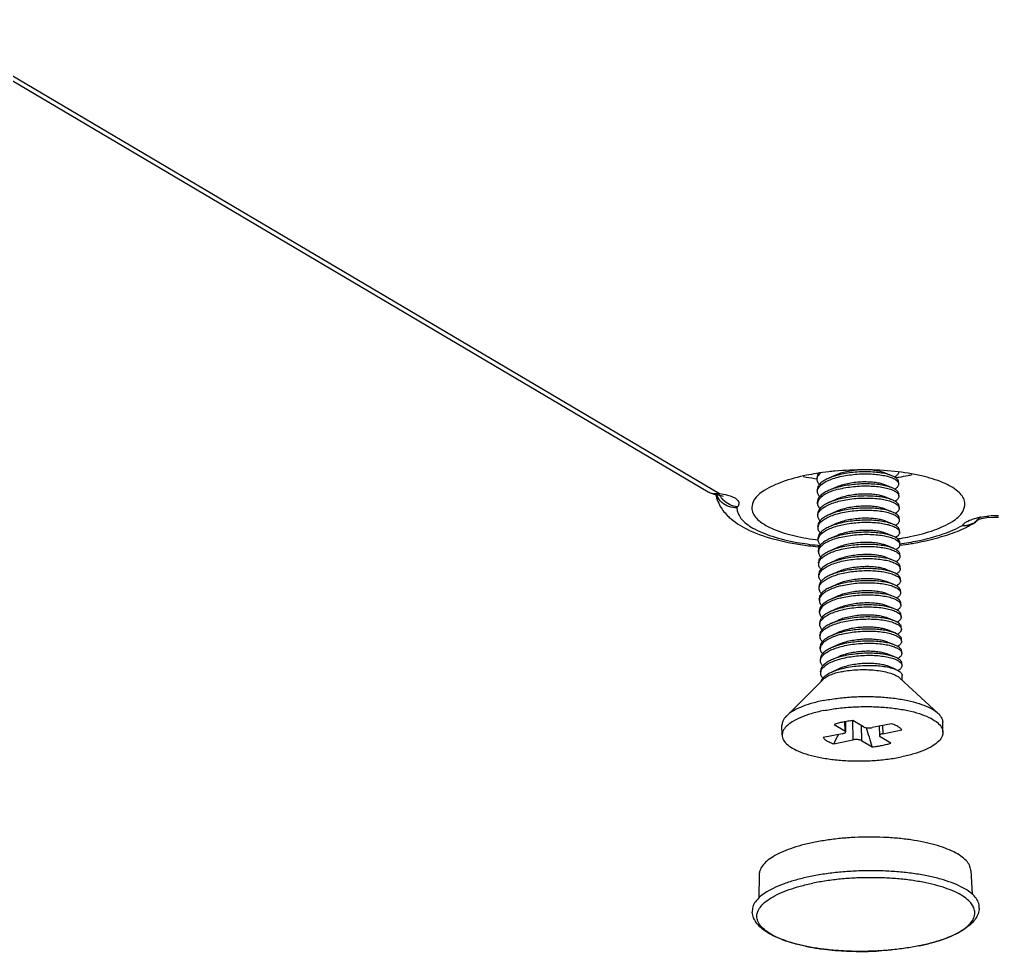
# Model space of a CAD drawing. Header units: millimetres. Extents: x -603 to 1798, y -1840 to -1013.
# Drawn here: x -211.92 to -166.26, y -1734.83 to -1691.34 of the extents above; entities that cross this region are included whole.
import ezdxf

# ---------------------------------------------------------------- set-up
doc = ezdxf.new("R2010")
doc.units = ezdxf.units.MM
doc.header["$MEASUREMENT"] = 0
doc.layers.get('0').update_dxf_attribs({"linetype": 'CONTINUOUS'})

# ---------------------------------------------------------------- blocks, each defined once
blk = doc.blocks.new('*U25')
at = {"color": 7}
for p, q in [((5.157, 107.734), (5.171, 107.737)), ((5.171, 107.735), (5.157, 107.733)), ((12.617, 104.398), (12.638, 105.509)), ((2.745, 104.218), (2.684, 105.328)), ((6.478, 98.27), (6.974, 97.977)), ((7.847, 98.155), (7.351, 98.448)), ((9.145, 98.305), (8.255, 98.123)), ((4.05, 97.768), (4.059, 97.297)), ((6.858, 97.837), (5.968, 97.655)), ((6.865, 97.451), (6.858, 97.837)), ((7.02, 97.483), (7.012, 97.929)), ((7.86, 97.453), (7.847, 98.155)), ((8.272, 97.224), (8.255, 98.123)), ((8.596, 97.273), (8.588, 97.744)), ((8.742, 97.835), (9.632, 98.017)), ((11.549, 97.905), (11.558, 97.434)), ((6.454, 97.367), (7.344, 97.549)), ((7.752, 97.517), (8.248, 97.224)), ((8.633, 97.279), (8.626, 97.696)), ((9.122, 97.403), (8.626, 97.696)), ((4.28, 96.88), (6.055, 95.238)), ((11.353, 97.009), (9.638, 95.303)), ((5.945, 95.339), (5.949, 95.121)), ((9.752, 95.003), (9.754, 94.909)), ((5.958, 94.651), (5.959, 94.557)), ((6.267, 94.827), (6.61, 94.687)), ((8.9, 94.804), (9.236, 94.956)), ((5.968, 94.086), (5.97, 93.992)), ((6.277, 94.262), (6.62, 94.123)), ((8.91, 94.24), (9.246, 94.391)), ((9.762, 94.438), (9.764, 94.344)), ((6.287, 93.698), (6.63, 93.558)), ((8.92, 93.675), (9.257, 93.827)), ((9.773, 93.874), (9.774, 93.779)), ((5.978, 93.522), (5.98, 93.428)), ((6.219, 93.168), (6.298, 93.133)), ((8.931, 93.11), (9.267, 93.262)), ((9.783, 93.309), (9.785, 93.215)), ((5.989, 92.957), (5.99, 92.863)), ((6.298, 93.133), (6.641, 92.993)), ((9.793, 92.744), (9.795, 92.65)), ((5.999, 92.393), (6.001, 92.299)), ((6.308, 92.568), (6.651, 92.429)), ((8.941, 92.546), (9.277, 92.698)), ((6.009, 91.828), (6.011, 91.734)), ((6.318, 92.004), (6.661, 91.864)), ((8.951, 91.981), (9.288, 92.133)), ((9.804, 92.18), (9.805, 92.086)), ((6.329, 91.439), (6.672, 91.3)), ((8.962, 91.417), (9.298, 91.568)), ((9.814, 91.615), (9.816, 91.521)), ((6.02, 91.263), (6.021, 91.169)), ((8.972, 90.852), (9.308, 91.004)), ((9.824, 91.051), (9.826, 90.957)), ((6.03, 90.699), (6.032, 90.605)), ((6.339, 90.875), (6.682, 90.735)), ((8.982, 90.287), (9.319, 90.439)), ((9.835, 90.486), (9.836, 90.392)), ((6.04, 90.134), (6.042, 90.04)), ((6.349, 90.31), (6.692, 90.17)), ((6.051, 89.57), (6.052, 89.476)), ((6.36, 89.745), (6.703, 89.606)), ((8.993, 89.723), (9.329, 89.875)), ((9.845, 89.921), (9.847, 89.827)), ((6.37, 89.181), (6.713, 89.041)), ((9.003, 89.158), (9.339, 89.31)), ((9.855, 89.357), (9.857, 89.263)), ((6.061, 89.005), (6.063, 88.911)), ((6.38, 88.616), (6.723, 88.477)), ((9.013, 88.594), (9.35, 88.745)), ((9.865, 88.792), (9.867, 88.698)), ((6.071, 88.44), (6.073, 88.346)), ((9.024, 88.029), (9.36, 88.181)), ((9.876, 88.228), (9.878, 88.134)), ((1.671, 87.723), (1.458, 87.722)), ((1.993, 87.749), (1.671, 87.723)), ((2.247, 87.794), (1.993, 87.749)), ((2.407, 87.842), (2.247, 87.794)), ((2.46, 87.865), (2.407, 87.842)), ((2.455, 87.862), (2.46, 87.865)), ((2.653, 88.035), (2.653, 88.034)), ((6.082, 87.876), (6.083, 87.782)), ((6.391, 88.052), (6.734, 87.912)), ((6.092, 87.311), (6.094, 87.217)), ((6.401, 87.487), (6.744, 87.347)), ((9.034, 87.465), (9.37, 87.616)), ((9.886, 87.663), (9.888, 87.569)), ((6.411, 86.922), (6.754, 86.783)), ((9.044, 86.9), (9.381, 87.052)), ((9.896, 87.098), (9.898, 87.004)), ((6.102, 86.747), (6.104, 86.653)), ((6.422, 86.358), (6.765, 86.218)), ((9.055, 86.335), (9.391, 86.487)), ((9.907, 86.534), (9.909, 86.44)), ((14.353, 86.726), (14.295, 86.746)), ((14.469, 86.62), (14.626, 86.669)), ((51.91, 64.503), (14.469, 86.62)), ((14.626, 86.669), (14.627, 86.669)), ((51.756, 64.824), (14.995, 86.54)), ((6.113, 86.182), (6.114, 86.088)), ((9.065, 85.771), (9.401, 85.922)), ((9.917, 85.969), (9.919, 85.875)), ((6.432, 85.793), (6.775, 85.654))]:
    blk.add_line(p, q, dxfattribs=at)
blk.add_lwpolyline([(14.627, 86.669), (14.546, 86.681), (14.353, 86.726)], dxfattribs=at)
for centre, radius, start, end in [((7.882, 93.119), 14.876, 92.8219, 93.2326), ((7.888, 93.006), 14.989, 90.8611, 92.8211), ((7.889, 92.937), 15.057, 90.15, 90.8619), ((7.89, 93.151), 14.843, 88.2634, 90.1545), ((7.899, 93.476), 14.519, 87.4559, 88.2604), ((7.926, 94.031), 13.963, 85.4473, 87.4669), ((7.976, 94.688), 13.304, 84.6463, 85.439), ((8.063, 95.563), 12.424, 82.3093, 84.6683), ((8.177, 96.437), 11.543, 81.6164, 82.2898), ((8.352, 97.57), 10.397, 78.6561, 81.6604), ((8.534, 98.512), 9.437, 78.2377, 78.6127), ((11.965, 106.413), 0.775, 333.4387, 334.8959), ((3.33, 106.257), 0.782, 207.2439, 209.3527), ((29.051, 104.465), 22.518, 195.4967, 197.8649), ((-3.096, 104.237), 13.603, 332.1063, 334.1461), ((-0.374, 102.707), 10.48, 328.7524, 328.8676), ((9.46, 94.997), 0.292, 343.9104, 348.6329), ((9.47, 94.432), 0.292, 343.9104, 348.6329), ((9.48, 93.867), 0.292, 343.9104, 348.6329), ((9.489, 93.303), 0.294, 344.0591, 347.3045), ((9.501, 92.738), 0.292, 343.9104, 348.6329), ((9.511, 92.174), 0.292, 343.9104, 348.6329), ((9.522, 91.609), 0.292, 343.9104, 348.6329), ((9.542, 90.48), 0.292, 343.9104, 348.6329), ((9.553, 89.915), 0.292, 343.9104, 348.6329), ((8.4, 74.682), 14.434, 84.3175, 84.5541), ((8.396, 73.552), 15.624, 84.6741, 84.829), ((9.563, 89.351), 0.292, 343.9104, 348.6329), ((8.402, 73.621), 15.554, 84.5182, 84.6741), ((7.913, 74.745), 14.413, 99.5045, 100.0324), ((8.006, 74.177), 14.988, 97.4708, 99.4945), ((7.816, 77.651), 11.208, 99.1651, 101.5417), ((7.915, 77.06), 11.808, 98.8946, 99.1827), ((7.945, 76.868), 12.002, 98.412, 98.8941), ((8.418, 74.864), 14.251, 84.0452, 84.3176), ((9.572, 88.786), 0.293, 344.0593, 347.3593), ((9.584, 88.221), 0.292, 343.9104, 348.6329), ((3.032, 87.243), 0.857, 133.029, 148.253), ((3.153, 87.17), 0.999, 125.3067, 136.8793), ((3.155, 87.167), 1.002, 120.0526, 125.2968), ((12.189, 85.753), 2.696, 45.0344, 49.7204), ((1.528, 92.344), 4.682, 269.1649, 274.6565), ((9.594, 87.657), 0.292, 343.9104, 348.6329), ((12.316, 85.883), 2.514, 44.4158, 44.9853), ((9.604, 87.092), 0.292, 343.9104, 348.6329), ((13.517, 86.152), 1.102, 30.4719, 43.8558), ((12.939, 86.332), 1.74, 11.2156, 16.6891), ((13.553, 86.174), 1.059, 23.4965, 30.4403), ((13.775, 86.354), 0.901, 20.3952, 25.9871), ((14.487, 85.68), 0.998, 59.3243, 81.9489), ((14.641, 85.938), 0.698, 59.5251, 76.7191), ((7.864, 75.068), 10.933, 99.3498, 101.5445), ((7.955, 74.535), 11.474, 99.0682, 99.3646), ((7.993, 74.294), 11.717, 98.3688, 99.0668), ((9.625, 85.963), 0.292, 343.9104, 348.6329), ((8.632, 75.464), 10.545, 80.1913, 83.0375), ((8.817, 76.572), 9.421, 79.3022, 80.1496), ((7.768, 75.541), 10.45, 101.5481, 102.6201), ((7.972, 98.016), 12.486, 276.4523, 279.1004), ((8.17, 96.767), 11.22, 279.1087, 281.5408)]:
    blk.add_arc(centre, radius, start, end, dxfattribs=at)
for points, start_tangent, end_tangent in [([(5.171, 107.737), (5.803, 107.847), (6.481, 107.929), (7.178, 107.978), (7.883, 107.995), (8.585, 107.979), (9.27, 107.93), (9.928, 107.848), (10.547, 107.735), (11.117, 107.591), (11.63, 107.415), (12.076, 107.208), (12.445, 106.969), (12.716, 106.704), (12.879, 106.434), (12.947, 106.165)], (0.979972, 0.199135), (0.093006, -0.995666)), ([(5.171, 107.735), (5.799, 107.846), (6.461, 107.926), (7.044, 107.971)], (0.979717, 0.200388), (0.998409, 0.056394)), ([(2.352, 105.971), (2.406, 106.233), (2.551, 106.502), (2.798, 106.77), (3.139, 107.019), (3.555, 107.239), (4.036, 107.431), (4.572, 107.596), (5.157, 107.734)], (0.056533, 0.998401), (0.979717, 0.200388)), ([(5.157, 107.733), (4.589, 107.598), (4.064, 107.436), (3.606, 107.252), (3.223, 107.051), (2.923, 106.834), (2.71, 106.607), (2.589, 106.374), (2.563, 106.139), (2.631, 105.907), (2.635, 105.899)], (-0.979458, -0.201651), (0.45766, -0.889127)), ([(10.458, 107.751), (11.002, 107.619), (11.491, 107.461), (11.908, 107.28), (12.246, 107.08), (12.498, 106.866), (12.66, 106.64), (12.728, 106.408), (12.701, 106.173), (12.667, 106.084)], (0.979001, -0.203854), (-0.424194, -0.905571)), ([(2.352, 105.971), (2.353, 105.883), (2.424, 105.641), (2.593, 105.405), (2.856, 105.182), (3.208, 104.974), (3.643, 104.785), (4.152, 104.62), (4.726, 104.481), (5.353, 104.371), (6.024, 104.291), (6.725, 104.244), (7.444, 104.229), (8.166, 104.248), (8.88, 104.3), (9.573, 104.384), (10.229, 104.499)], (-0.058698, -0.998276), (0.979717, 0.200388)), ([(12.658, 106.067), (12.581, 105.94), (12.368, 105.713), (12.068, 105.497), (11.685, 105.295), (11.227, 105.111), (10.702, 104.949), (10.12, 104.812)], (-0.447085, -0.894492), (-0.979717, -0.200388)), ([(10.229, 104.499), (10.835, 104.643), (11.383, 104.812), (11.86, 105.003), (12.258, 105.213), (12.572, 105.438), (12.793, 105.675), (12.919, 105.918), (12.947, 106.162), (12.947, 106.165)], (0.979717, 0.200388), (-0.092324, 0.995729)), ([(2.649, 105.873), (2.793, 105.682), (3.045, 105.467), (3.383, 105.267), (3.8, 105.087), (4.289, 104.928), (4.84, 104.795), (5.443, 104.688), (6.088, 104.612), (6.762, 104.566), (7.452, 104.553), (8.145, 104.571), (8.83, 104.621), (9.492, 104.702), (10.12, 104.812)], (0.490066, -0.871685), (0.979717, 0.200388)), ([(2.745, 104.218), (2.747, 104.199), (2.813, 103.974), (2.97, 103.754), (3.215, 103.546), (3.543, 103.352), (3.948, 103.176), (4.423, 103.022), (4.957, 102.893), (5.541, 102.79), (6.166, 102.716), (6.819, 102.672), (7.488, 102.658), (8.161, 102.676), (8.827, 102.724), (9.472, 102.803), (10.083, 102.91)], (0.053131, -0.998588), (0.979717, 0.200388)), ([(10.083, 102.91), (10.648, 103.043), (11.158, 103.201), (11.603, 103.379), (11.974, 103.575), (12.266, 103.785), (12.472, 104.005), (12.589, 104.231), (12.617, 104.398)], (0.979717, 0.200388), (0.021561, 0.999768)), ([(11.549, 97.905), (11.545, 97.955), (11.45, 98.186), (11.23, 98.404), (10.893, 98.603), (10.451, 98.775), (9.919, 98.916), (9.314, 99.02), (8.658, 99.084), (7.973, 99.105), (7.282, 99.083), (6.608, 99.019), (5.975, 98.914)], (-0.009378, 0.999956), (-0.979717, -0.200388)), ([(4.051, 97.767), (4.086, 97.951), (4.245, 98.181), (4.524, 98.4), (4.915, 98.599), (5.404, 98.773), (5.975, 98.914)], (-0.009378, 0.999956), (0.979717, 0.200388)), ([(6.882, 98.378), (6.669, 98.328), (6.478, 98.27)], (-0.979717, -0.200388), (-0.944347, -0.328952)), ([(7.351, 98.448), (7.111, 98.419), (6.882, 98.378)], (-0.995142, -0.098448), (-0.979717, -0.200388)), ([(9.632, 98.017), (9.523, 98.123), (9.359, 98.22), (9.145, 98.305)], (-0.590843, 0.806786), (-0.950208, 0.311617)), ([(9.624, 96.758), (8.991, 96.654), (8.318, 96.589), (7.627, 96.567), (6.941, 96.588), (6.285, 96.652), (5.681, 96.756), (5.149, 96.897), (4.707, 97.07), (4.37, 97.268), (4.15, 97.487), (4.054, 97.717), (4.051, 97.767)], (-0.979717, -0.200388), (-0.009378, 0.999956)), ([(6.858, 97.837), (6.932, 97.858), (6.984, 97.885), (7.01, 97.916), (7.011, 97.929)], (0.979717, 0.200388), (-0.041234, 0.99915)), ([(7.011, 97.929), (7.006, 97.947), (6.974, 97.977)], (-0.041234, 0.99915), (-0.861, 0.508605)), ([(7.847, 98.155), (7.905, 98.131), (7.983, 98.115), (8.073, 98.108), (8.167, 98.11), (8.255, 98.123)], (0.861, -0.508605), (0.979717, 0.200388)), ([(8.742, 97.835), (8.668, 97.815), (8.616, 97.787), (8.59, 97.756), (8.589, 97.744)], (-0.979717, -0.200388), (0.041234, -0.99915)), ([(8.589, 97.744), (8.593, 97.725), (8.626, 97.696)], (0.041234, -0.99915), (0.861, -0.508605)), ([(9.624, 96.758), (10.195, 96.9), (10.684, 97.073), (11.075, 97.272), (11.355, 97.491), (11.513, 97.721), (11.549, 97.905)], (0.979717, 0.200388), (-0.009378, 0.999956)), ([(4.279, 96.88), (4.159, 97.016), (4.063, 97.246), (4.059, 97.297)], (-0.735486, 0.67754), (-0.009083, 0.999959)), ([(5.968, 97.655), (6.077, 97.549), (6.241, 97.452), (6.454, 97.367)], (0.590843, -0.806786), (0.950208, -0.311617)), ([(7.752, 97.517), (7.694, 97.541), (7.616, 97.557), (7.526, 97.565), (7.432, 97.562), (7.344, 97.549)], (-0.861, 0.508605), (-0.979717, -0.200388)), ([(8.248, 97.224), (8.488, 97.254), (8.718, 97.294)], (0.995142, 0.098448), (0.979717, 0.200388)), ([(8.718, 97.294), (8.931, 97.344), (9.122, 97.403)], (0.979717, 0.200388), (0.944347, 0.328952)), ([(11.353, 97.009), (11.363, 97.02), (11.522, 97.251), (11.557, 97.434)], (0.709165, 0.705043), (-0.009083, 0.999959)), ([(9.633, 96.288), (9, 96.183), (8.327, 96.119), (7.635, 96.097), (6.95, 96.118), (6.294, 96.181), (5.69, 96.285), (5.157, 96.426), (4.715, 96.599), (4.378, 96.798), (4.279, 96.88)], (-0.979717, -0.200388), (-0.735486, 0.67754)), ([(9.633, 96.288), (10.204, 96.429), (10.693, 96.603), (11.084, 96.802), (11.353, 97.009)], (0.979717, 0.200388), (0.709165, 0.705043)), ([(6.267, 94.827), (6.255, 94.832), (6.078, 94.927), (5.975, 95.034), (5.95, 95.122)], (-0.925986, 0.377559), (-0.040036, 0.999198)), ([(8.767, 94.938), (8.402, 94.879), (8.012, 94.847), (7.615, 94.842), (7.228, 94.866), (6.868, 94.917), (6.55, 94.992), (6.289, 95.089), (6.096, 95.203), (6.055, 95.237)], (-0.979717, -0.200388), (-0.738451, 0.674307)), ([(8.767, 94.938), (9.073, 95.014), (9.332, 95.109), (9.533, 95.218), (9.639, 95.303)], (0.979717, 0.200388), (0.706803, 0.707411)), ([(9.653, 95.243), (9.497, 95.101), (9.272, 94.972), (9.236, 94.956)], (-0.632079, -0.774904), (-0.911827, -0.410574)), ([(9.646, 95.237), (9.66, 95.222), (9.739, 95.082), (9.751, 95.003)], (0.671506, -0.741), (0.020538, -0.999789)), ([(9.68, 95.28), (9.653, 95.243)], (-0.56182, -0.82726), (-0.632079, -0.774904)), ([(9.734, 95.398), (9.733, 95.391), (9.68, 95.28)], (-0.232316, -0.97264), (-0.56182, -0.82726)), ([(9.751, 95.003), (9.746, 94.939)], (0.020538, -0.999789), (-0.196587, -0.980486)), ([(5.959, 94.651), (5.964, 94.699), (6.031, 94.806), (6.144, 94.894)], (-0.024354, 0.999703), (0.854007, 0.520261)), ([(5.978, 94.572), (5.97, 94.591), (5.959, 94.651)], (-0.450412, 0.892821), (-0.024354, 0.999703)), ([(5.96, 94.557), (5.972, 94.497), (6.051, 94.393), (6.199, 94.297), (6.277, 94.262)], (0.024354, -0.999703), (0.926122, -0.377225)), ([(8.778, 94.326), (8.437, 94.253), (8.074, 94.202), (7.702, 94.176), (7.335, 94.175), (6.989, 94.198), (6.676, 94.244), (6.409, 94.309), (6.197, 94.391), (6.049, 94.487), (5.978, 94.572)], (-0.968072, -0.250671), (-0.450412, 0.892821)), ([(9.236, 94.956), (8.987, 94.86), (8.655, 94.768), (8.288, 94.701), (7.903, 94.658), (7.516, 94.643), (7.143, 94.655), (6.799, 94.692), (6.499, 94.752), (6.267, 94.827)], (-0.911827, -0.410574), (-0.925986, 0.377559)), ([(6.61, 94.687), (6.804, 94.626), (7.052, 94.581), (7.339, 94.557), (7.651, 94.555), (7.972, 94.577), (8.287, 94.622), (8.581, 94.691), (8.84, 94.779), (8.9, 94.804)], (0.926035, -0.377438), (0.911568, 0.41115)), ([(9.74, 94.916), (9.68, 94.796), (9.544, 94.659), (9.343, 94.533), (9.084, 94.42), (8.778, 94.326)], (-0.27663, -0.960977), (-0.968072, -0.250671)), ([(9.247, 94.391), (9.344, 94.439), (9.545, 94.565), (9.682, 94.702), (9.748, 94.845), (9.753, 94.909)], (0.911841, 0.410544), (-0.020538, 0.999789)), ([(9.655, 94.675), (9.67, 94.657), (9.749, 94.518), (9.762, 94.438)], (0.675647, -0.737225), (0.020538, -0.999789)), ([(5.969, 94.086), (5.974, 94.134), (6.041, 94.242), (6.153, 94.329)], (-0.024354, 0.999703), (0.853006, 0.521901)), ([(5.989, 94.008), (5.98, 94.026), (5.969, 94.086)], (-0.450412, 0.892821), (-0.024354, 0.999703)), ([(6.277, 94.262), (6.411, 94.215), (6.678, 94.149), (6.991, 94.104), (7.337, 94.081), (7.703, 94.082), (8.075, 94.108), (8.439, 94.158), (8.78, 94.232)], (0.926122, -0.377225), (0.968072, 0.250671)), ([(6.62, 94.123), (6.727, 94.085), (6.957, 94.032), (7.23, 93.999), (7.533, 93.988), (7.852, 94), (8.172, 94.037), (8.476, 94.096), (8.751, 94.176), (8.91, 94.24)], (0.925357, -0.379097), (0.911151, 0.412073)), ([(8.78, 94.232), (9.086, 94.326), (9.247, 94.391)], (0.968072, 0.250671), (0.911841, 0.410544)), ([(9.75, 94.351), (9.69, 94.232), (9.554, 94.095), (9.353, 93.968), (9.094, 93.856), (8.789, 93.761)], (-0.27663, -0.960977), (-0.968072, -0.250671)), ([(9.257, 93.827), (9.355, 93.874), (9.556, 94.001), (9.692, 94.138), (9.758, 94.28), (9.764, 94.344)], (0.911841, 0.410544), (-0.020538, 0.999789)), ([(9.772, 93.874), (9.76, 93.953), (9.68, 94.093), (9.665, 94.11)], (-0.020538, 0.999789), (-0.675647, 0.737225)), ([(9.762, 94.438), (9.756, 94.374)], (0.020538, -0.999789), (-0.196587, -0.980486)), ([(5.971, 93.992), (5.982, 93.932), (6.061, 93.828), (6.209, 93.733), (6.287, 93.698)], (0.024354, -0.999703), (0.926122, -0.377225)), ([(5.979, 93.522), (5.985, 93.57), (6.051, 93.677), (6.163, 93.764)], (-0.024354, 0.999703), (0.853006, 0.521901)), ([(8.789, 93.761), (8.448, 93.688), (8.084, 93.638), (7.712, 93.612), (7.346, 93.611), (7, 93.634), (6.687, 93.679), (6.419, 93.744), (6.207, 93.827), (6.059, 93.922), (5.989, 94.008)], (-0.968072, -0.250671), (-0.450412, 0.892821)), ([(6.287, 93.698), (6.421, 93.65), (6.688, 93.585), (7.001, 93.539), (7.348, 93.517), (7.714, 93.518), (8.086, 93.544), (8.449, 93.594), (8.791, 93.667)], (0.926122, -0.377225), (0.968072, 0.250671)), ([(6.63, 93.558), (6.66, 93.546), (6.868, 93.487), (7.125, 93.445), (7.418, 93.425), (7.732, 93.428), (8.054, 93.455), (8.366, 93.505), (8.655, 93.577), (8.906, 93.669), (8.92, 93.675)], (0.925335, -0.379152), (0.911519, 0.411259)), ([(8.791, 93.667), (9.096, 93.762), (9.257, 93.827)], (0.968072, 0.250671), (0.911841, 0.410544)), ([(8.799, 93.197), (9.105, 93.291), (9.363, 93.403), (9.564, 93.53), (9.701, 93.667), (9.761, 93.786)], (0.968072, 0.250671), (0.27663, 0.960977)), ([(9.267, 93.262), (9.365, 93.309), (9.566, 93.436), (9.702, 93.573), (9.768, 93.716), (9.774, 93.779)], (0.911841, 0.410544), (-0.020538, 0.999789)), ([(9.767, 93.81), (9.772, 93.874)], (0.196587, 0.980486), (-0.020538, 0.999789)), ([(5.999, 93.443), (5.991, 93.462), (5.979, 93.522)], (-0.450412, 0.892821), (-0.024354, 0.999703)), ([(5.98, 93.428), (6.004, 93.344), (6.084, 93.252), (6.219, 93.168)], (0.028383, -0.999597), (0.896427, -0.44319)), ([(5.989, 92.957), (5.989, 92.969), (6.023, 93.065), (6.114, 93.159), (6.173, 93.199)], (-0.028383, 0.999597), (0.85069, 0.525668)), ([(8.799, 93.197), (8.458, 93.123), (8.094, 93.073), (7.722, 93.047), (7.356, 93.046), (7.01, 93.069), (6.697, 93.114), (6.43, 93.18), (6.218, 93.262), (6.069, 93.358), (5.999, 93.443)], (-0.968072, -0.250671), (-0.450412, 0.892821)), ([(8.801, 93.103), (9.107, 93.197), (9.267, 93.262)], (0.968072, 0.250671), (0.911841, 0.410544)), ([(9.771, 93.222), (9.706, 93.097), (9.569, 92.961), (9.369, 92.836), (9.112, 92.725), (8.809, 92.632)], (-0.274411, -0.961613), (-0.968072, -0.250671)), ([(9.277, 92.697), (9.375, 92.745), (9.576, 92.872), (9.713, 93.009), (9.779, 93.151), (9.784, 93.215)], (0.911841, 0.410544), (-0.020538, 0.999789)), ([(9.675, 93.546), (9.697, 93.521), (9.772, 93.382), (9.782, 93.309)], (0.675466, -0.737391), (0.018645, -0.999826)), ([(9.782, 93.309), (9.775, 93.238)], (0.018645, -0.999826), (-0.219537, -0.975604)), ([(6.012, 92.874), (5.989, 92.957)], (-0.474228, 0.880402), (-0.028383, 0.999597)), ([(5.991, 92.863), (6.003, 92.803), (6.082, 92.699), (6.183, 92.628)], (0.024354, -0.999703), (0.870378, -0.492384)), ([(6.228, 92.698), (6.093, 92.782), (6.012, 92.874)], (-0.896427, 0.44319), (-0.474228, 0.880402)), ([(6.298, 93.133), (6.405, 93.094), (6.635, 93.033), (6.903, 92.988), (7.201, 92.959), (7.519, 92.949), (7.848, 92.959), (8.178, 92.988), (8.499, 93.036), (8.801, 93.103)], (0.926249, -0.376913), (0.968072, 0.250671)), ([(6.641, 92.993), (6.788, 92.944), (7.027, 92.895), (7.306, 92.866), (7.614, 92.859), (7.934, 92.876), (8.252, 92.917), (8.552, 92.981), (8.82, 93.065), (8.931, 93.11)], (0.92521, -0.379456), (0.911346, 0.411642)), ([(9.686, 92.981), (9.701, 92.964), (9.78, 92.824), (9.793, 92.744)], (0.675647, -0.737225), (0.020538, -0.999789)), ([(9.793, 92.744), (9.787, 92.681)], (0.020538, -0.999789), (-0.196587, -0.980486)), ([(6, 92.393), (6.005, 92.441), (6.072, 92.548), (6.184, 92.635)], (-0.024354, 0.999703), (0.853006, 0.521901)), ([(6.02, 92.314), (6.011, 92.333), (6, 92.393)], (-0.450412, 0.892821), (-0.024354, 0.999703)), ([(6.002, 92.299), (6.013, 92.238), (6.092, 92.134), (6.24, 92.039), (6.318, 92.004)], (0.024354, -0.999703), (0.926122, -0.377225)), ([(8.82, 92.068), (8.479, 91.994), (8.115, 91.944), (7.743, 91.918), (7.377, 91.917), (7.031, 91.94), (6.718, 91.985), (6.45, 92.051), (6.238, 92.133), (6.09, 92.228), (6.02, 92.314)], (-0.968072, -0.250671), (-0.450412, 0.892821)), ([(6.183, 92.628), (6.23, 92.604), (6.308, 92.568)], (0.870378, -0.492384), (0.926122, -0.377225)), ([(8.809, 92.632), (8.47, 92.559), (8.105, 92.509), (7.735, 92.483), (7.376, 92.481), (7.03, 92.503), (6.711, 92.549), (6.439, 92.616), (6.228, 92.698)], (-0.968072, -0.250671), (-0.896427, 0.44319)), ([(6.308, 92.568), (6.442, 92.521), (6.709, 92.456), (7.022, 92.41), (7.368, 92.387), (7.734, 92.389), (8.106, 92.414), (8.47, 92.465), (8.811, 92.538)], (0.926122, -0.377225), (0.968072, 0.250671)), ([(6.651, 92.429), (6.716, 92.405), (6.935, 92.348), (7.199, 92.311), (7.498, 92.295), (7.815, 92.302), (8.135, 92.333), (8.444, 92.388), (8.727, 92.464), (8.941, 92.546)], (0.924834, -0.380371), (0.911187, 0.411993)), ([(8.811, 92.538), (9.117, 92.632), (9.277, 92.697)], (0.968072, 0.250671), (0.911841, 0.410544)), ([(9.781, 92.657), (9.721, 92.538), (9.585, 92.401), (9.384, 92.274), (9.125, 92.162), (8.82, 92.068)], (-0.27663, -0.960977), (-0.968072, -0.250671)), ([(9.288, 92.133), (9.386, 92.18), (9.587, 92.307), (9.723, 92.444), (9.789, 92.587), (9.794, 92.65)], (0.911841, 0.410544), (-0.020538, 0.999789)), ([(9.803, 92.18), (9.791, 92.26), (9.711, 92.399), (9.696, 92.417)], (-0.020538, 0.999789), (-0.675647, 0.737225)), ([(6.01, 91.828), (6.016, 91.876), (6.082, 91.983), (6.194, 92.07)], (-0.024354, 0.999703), (0.853006, 0.521901)), ([(6.03, 91.749), (6.022, 91.768), (6.01, 91.828)], (-0.450412, 0.892821), (-0.024354, 0.999703)), ([(6.318, 92.004), (6.452, 91.957), (6.719, 91.891), (7.032, 91.846), (7.378, 91.823), (7.745, 91.824), (8.117, 91.85), (8.48, 91.9), (8.821, 91.973)], (0.926122, -0.377225), (0.968072, 0.250671)), ([(6.661, 91.864), (6.85, 91.804), (7.098, 91.759), (7.384, 91.734), (7.695, 91.732), (8.017, 91.753), (8.332, 91.798), (8.627, 91.866), (8.887, 91.954), (8.951, 91.981)], (0.926047, -0.377408), (0.911554, 0.411181)), ([(8.821, 91.973), (9.127, 92.068), (9.288, 92.133)], (0.968072, 0.250671), (0.911841, 0.410544)), ([(8.83, 91.503), (9.136, 91.597), (9.394, 91.71), (9.595, 91.836), (9.732, 91.973), (9.792, 92.093)], (0.968072, 0.250671), (0.27663, 0.960977)), ([(9.298, 91.568), (9.396, 91.616), (9.597, 91.742), (9.733, 91.879), (9.799, 92.022), (9.805, 92.086)], (0.911841, 0.410544), (-0.020538, 0.999789)), ([(9.813, 91.615), (9.801, 91.695), (9.722, 91.834), (9.706, 91.852)], (-0.020538, 0.999789), (-0.675647, 0.737225)), ([(9.798, 92.116), (9.803, 92.18)], (0.196587, 0.980486), (-0.020538, 0.999789)), ([(6.012, 91.734), (6.023, 91.674), (6.102, 91.57), (6.25, 91.474), (6.329, 91.439)], (0.024354, -0.999703), (0.926122, -0.377225)), ([(6.021, 91.263), (6.026, 91.312), (6.093, 91.419), (6.204, 91.506)], (-0.024354, 0.999703), (0.853006, 0.521901)), ([(8.83, 91.503), (8.489, 91.43), (8.125, 91.379), (7.753, 91.353), (7.387, 91.352), (7.041, 91.375), (6.728, 91.421), (6.461, 91.486), (6.249, 91.568), (6.1, 91.664), (6.03, 91.749)], (-0.968072, -0.250671), (-0.450412, 0.892821)), ([(6.329, 91.439), (6.462, 91.392), (6.73, 91.326), (7.043, 91.281), (7.389, 91.258), (7.755, 91.259), (8.127, 91.285), (8.491, 91.335), (8.832, 91.409)], (0.926122, -0.377225), (0.968072, 0.250671)), ([(6.672, 91.3), (6.775, 91.263), (7.003, 91.21), (7.275, 91.177), (7.578, 91.165), (7.897, 91.177), (8.217, 91.213), (8.522, 91.271), (8.797, 91.351), (8.962, 91.417)], (0.92528, -0.379286), (0.911139, 0.412098)), ([(8.832, 91.409), (9.137, 91.503), (9.298, 91.568)], (0.968072, 0.250671), (0.911841, 0.410544)), ([(8.84, 90.938), (9.146, 91.033), (9.405, 91.145), (9.606, 91.272), (9.742, 91.409), (9.802, 91.528)], (0.968072, 0.250671), (0.27663, 0.960977)), ([(9.308, 91.004), (9.406, 91.051), (9.607, 91.178), (9.744, 91.315), (9.81, 91.457), (9.815, 91.521)], (0.911841, 0.410544), (-0.020538, 0.999789)), ([(9.808, 91.551), (9.813, 91.615)], (0.196587, 0.980486), (-0.020538, 0.999789)), ([(6.04, 91.185), (6.032, 91.203), (6.021, 91.263)], (-0.450412, 0.892821), (-0.024354, 0.999703)), ([(6.022, 91.169), (6.027, 91.129), (6.09, 91.027), (6.219, 90.932), (6.339, 90.875)], (0.007928, -0.999969), (0.926346, -0.376673)), ([(6.031, 90.699), (6.042, 90.763), (6.116, 90.867), (6.211, 90.939)], (-0.007928, 0.999969), (0.849481, 0.527619)), ([(8.84, 90.938), (8.499, 90.865), (8.136, 90.815), (7.764, 90.789), (7.397, 90.788), (7.051, 90.811), (6.738, 90.856), (6.471, 90.921), (6.259, 91.004), (6.111, 91.099), (6.04, 91.185)], (-0.968072, -0.250671), (-0.450412, 0.892821)), ([(8.842, 90.844), (9.148, 90.939), (9.308, 91.004)], (0.968072, 0.250671), (0.911841, 0.410544)), ([(9.812, 90.963), (9.757, 90.851), (9.624, 90.714), (9.421, 90.584), (9.158, 90.469), (8.851, 90.374)], (-0.278542, -0.960424), (-0.968072, -0.250671)), ([(9.319, 90.439), (9.417, 90.486), (9.618, 90.613), (9.754, 90.75), (9.82, 90.893), (9.825, 90.957)], (0.911841, 0.410544), (-0.020538, 0.999789)), ([(9.716, 91.287), (9.726, 91.277), (9.809, 91.137), (9.824, 91.05)], (0.676167, -0.736748), (0.021333, -0.999772)), ([(9.824, 91.05), (9.819, 90.992), (9.812, 90.963)], (0.021333, -0.999772), (-0.278542, -0.960424)), ([(6.052, 90.618), (6.036, 90.658), (6.031, 90.699)], (-0.475033, 0.879968), (-0.007928, 0.999969)), ([(6.033, 90.605), (6.044, 90.545), (6.123, 90.441), (6.271, 90.345), (6.349, 90.31)], (0.024354, -0.999703), (0.926122, -0.377225)), ([(6.953, 90.259), (6.662, 90.309), (6.417, 90.378), (6.227, 90.461), (6.098, 90.556), (6.052, 90.618)], (-0.991529, 0.129887), (-0.475033, 0.879968)), ([(6.339, 90.875), (6.409, 90.848), (6.654, 90.78), (6.944, 90.729)], (0.926346, -0.376673), (0.991529, -0.129887)), ([(6.682, 90.735), (6.708, 90.725), (6.915, 90.665), (7.171, 90.623)], (0.925442, -0.378889), (0.993481, -0.113998)), ([(6.944, 90.729), (7.242, 90.701), (7.56, 90.691), (7.889, 90.701), (8.219, 90.73), (8.54, 90.778), (8.842, 90.844)], (0.991529, -0.129887), (0.968072, 0.250671)), ([(7.171, 90.623), (7.463, 90.602), (7.777, 90.605), (8.099, 90.631), (8.411, 90.68), (8.701, 90.752), (8.952, 90.843), (8.972, 90.852)], (0.993481, -0.113998), (0.911544, 0.411203)), ([(8.852, 90.28), (9.158, 90.374), (9.319, 90.439)], (0.968072, 0.250671), (0.911841, 0.410544)), ([(9.727, 90.723), (9.742, 90.705), (9.822, 90.566), (9.834, 90.486)], (0.675647, -0.737225), (0.020538, -0.999789)), ([(9.834, 90.486), (9.828, 90.422)], (0.020538, -0.999789), (-0.196587, -0.980486)), ([(6.041, 90.134), (6.047, 90.182), (6.113, 90.29), (6.225, 90.376)], (-0.024354, 0.999703), (0.853006, 0.521901)), ([(6.061, 90.055), (6.053, 90.074), (6.041, 90.134)], (-0.450412, 0.892821), (-0.024354, 0.999703)), ([(6.043, 90.04), (6.054, 89.98), (6.133, 89.876), (6.281, 89.781), (6.36, 89.745)], (0.024354, -0.999703), (0.926122, -0.377225)), ([(8.861, 89.809), (8.52, 89.736), (8.156, 89.686), (7.784, 89.66), (7.418, 89.658), (7.072, 89.681), (6.759, 89.727), (6.491, 89.792), (6.28, 89.875), (6.131, 89.97), (6.061, 90.055)], (-0.968072, -0.250671), (-0.450412, 0.892821)), ([(6.349, 90.31), (6.483, 90.263), (6.75, 90.197), (7.063, 90.152), (7.409, 90.129), (7.776, 90.13), (8.148, 90.156), (8.511, 90.206), (8.852, 90.28)], (0.926122, -0.377225), (0.968072, 0.250671)), ([(6.692, 90.17), (6.835, 90.123), (7.073, 90.073), (7.352, 90.044), (7.659, 90.036), (7.979, 90.053), (8.297, 90.093), (8.598, 90.156), (8.866, 90.24), (8.982, 90.287)], (0.925897, -0.377776), (0.911319, 0.4117)), ([(8.851, 90.374), (8.552, 90.308), (8.228, 90.259), (7.893, 90.23), (7.562, 90.221), (7.248, 90.231), (6.953, 90.259)], (-0.968072, -0.250671), (-0.991529, 0.129887)), ([(9.823, 90.399), (9.763, 90.28), (9.626, 90.143), (9.425, 90.016), (9.167, 89.903), (8.861, 89.809)], (-0.27663, -0.960977), (-0.968072, -0.250671)), ([(9.329, 89.874), (9.427, 89.922), (9.628, 90.049), (9.764, 90.186), (9.83, 90.328), (9.836, 90.392)], (0.911841, 0.410544), (-0.020538, 0.999789)), ([(9.737, 90.158), (9.753, 90.141), (9.832, 90.001), (9.844, 89.921)], (0.675647, -0.737225), (0.020538, -0.999789)), ([(6.052, 89.57), (6.057, 89.618), (6.124, 89.725), (6.235, 89.812)], (-0.024354, 0.999703), (0.853006, 0.521901)), ([(6.071, 89.491), (6.063, 89.51), (6.052, 89.57)], (-0.450412, 0.892821), (-0.024354, 0.999703)), ([(6.36, 89.745), (6.493, 89.698), (6.761, 89.633), (7.074, 89.587), (7.42, 89.564), (7.786, 89.566), (8.158, 89.591), (8.522, 89.642), (8.863, 89.715)], (0.926122, -0.377225), (0.968072, 0.250671)), ([(6.703, 89.606), (6.764, 89.583), (6.981, 89.526), (7.245, 89.488), (7.543, 89.472), (7.859, 89.479), (8.18, 89.509), (8.49, 89.563), (8.773, 89.639), (8.993, 89.723)], (0.924836, -0.380366), (0.911212, 0.411938)), ([(8.863, 89.715), (9.168, 89.809), (9.329, 89.874)], (0.968072, 0.250671), (0.911841, 0.410544)), ([(9.833, 89.834), (9.773, 89.715), (9.637, 89.578), (9.435, 89.451), (9.177, 89.339), (8.871, 89.245)], (-0.27663, -0.960977), (-0.968072, -0.250671)), ([(9.339, 89.31), (9.437, 89.357), (9.638, 89.484), (9.775, 89.621), (9.841, 89.764), (9.846, 89.827)], (0.911841, 0.410544), (-0.020538, 0.999789)), ([(9.855, 89.357), (9.842, 89.437), (9.763, 89.576), (9.748, 89.594)], (-0.020538, 0.999789), (-0.675647, 0.737225)), ([(9.844, 89.921), (9.839, 89.858)], (0.020538, -0.999789), (-0.196587, -0.980486)), ([(6.053, 89.476), (6.065, 89.415), (6.143, 89.311), (6.292, 89.216), (6.37, 89.181)], (0.024354, -0.999703), (0.926122, -0.377225)), ([(6.062, 89.005), (6.067, 89.053), (6.134, 89.16), (6.245, 89.247)], (-0.024354, 0.999703), (0.853006, 0.521901)), ([(8.871, 89.245), (8.53, 89.171), (8.167, 89.121), (7.795, 89.095), (7.428, 89.094), (7.082, 89.117), (6.769, 89.162), (6.502, 89.228), (6.29, 89.31), (6.142, 89.405), (6.071, 89.491)], (-0.968072, -0.250671), (-0.450412, 0.892821)), ([(6.37, 89.181), (6.504, 89.134), (6.771, 89.068), (7.084, 89.023), (7.43, 89), (7.796, 89.001), (8.168, 89.027), (8.532, 89.077), (8.873, 89.15)], (0.926122, -0.377225), (0.968072, 0.250671)), ([(6.713, 89.041), (6.897, 88.983), (7.144, 88.937), (7.429, 88.911), (7.74, 88.908), (8.061, 88.929), (8.377, 88.974), (8.673, 89.041), (8.934, 89.129), (9.003, 89.158)], (0.926057, -0.377384), (0.911537, 0.411218)), ([(8.873, 89.15), (9.179, 89.245), (9.339, 89.31)], (0.968072, 0.250671), (0.911841, 0.410544)), ([(8.882, 88.68), (9.187, 88.774), (9.446, 88.887), (9.647, 89.013), (9.783, 89.15), (9.843, 89.27)], (0.968072, 0.250671), (0.27663, 0.960977)), ([(9.35, 88.745), (9.448, 88.793), (9.649, 88.919), (9.785, 89.056), (9.851, 89.199), (9.856, 89.263)], (0.911841, 0.410544), (-0.020538, 0.999789)), ([(9.849, 89.293), (9.855, 89.357)], (0.196587, 0.980486), (-0.020538, 0.999789)), ([(13.932, 87.81), (13.074, 88.342), (11.828, 88.776), (10.313, 89.058), (9.888, 89.105)], (-0.762363, 0.64715), (-0.995426, 0.095531)), ([(5.574, 88.633), (4.448, 88.325), (3.607, 87.924), (3.126, 87.469), (3.025, 87.09)], (-0.979717, -0.200388), (0.016347, -0.999866)), ([(5.402, 88.937), (3.927, 88.58), (3.074, 88.253)], (-0.984707, -0.174216), (-0.907117, -0.420878)), ([(6.066, 88.973), (5.221, 88.828), (4.041, 88.511), (3.137, 88.11)], (-0.990547, -0.13717), (-0.865253, -0.501335)), ([(6.082, 88.926), (6.073, 88.945), (6.062, 89.005)], (-0.450412, 0.892821), (-0.024354, 0.999703)), ([(6.063, 88.911), (6.066, 88.882), (6.12, 88.781), (6.238, 88.686), (6.38, 88.616)], (0.002927, -0.999996), (0.926401, -0.376539)), ([(6.072, 88.44), (6.087, 88.514), (6.165, 88.616), (6.254, 88.681)], (-0.002927, 0.999996), (0.849648, 0.52735)), ([(8.882, 88.68), (8.541, 88.607), (8.177, 88.556), (7.805, 88.53), (7.439, 88.529), (7.093, 88.552), (6.78, 88.598), (6.512, 88.663), (6.3, 88.745), (6.152, 88.841), (6.082, 88.926)], (-0.968072, -0.250671), (-0.450412, 0.892821)), ([(6.38, 88.616), (6.416, 88.602), (6.648, 88.532), (6.925, 88.479), (7.239, 88.445), (7.578, 88.433), (7.931, 88.442)], (0.926401, -0.376539), (0.998301, 0.058268)), ([(7.942, 88.353), (8.261, 88.389), (8.567, 88.447), (8.843, 88.527), (9.013, 88.594)], (0.997392, 0.072173), (0.91113, 0.412118)), ([(8.883, 88.586), (9.189, 88.68), (9.35, 88.745)], (0.968072, 0.250671), (0.911841, 0.410544)), ([(9.854, 88.705), (9.789, 88.58), (9.652, 88.445), (9.452, 88.32), (9.195, 88.209), (8.892, 88.115)], (-0.2744, -0.961616), (-0.968072, -0.250671)), ([(9.36, 88.181), (9.458, 88.228), (9.659, 88.355), (9.795, 88.492), (9.861, 88.634), (9.867, 88.698)], (0.911841, 0.410544), (-0.020538, 0.999789)), ([(9.758, 89.029), (9.778, 89.006), (9.854, 88.866), (9.865, 88.792)], (0.675494, -0.737365), (0.018639, -0.999826)), ([(9.865, 88.792), (9.858, 88.722)], (0.018639, -0.999826), (-0.218596, -0.975816)), ([(12.963, 87.274), (12.952, 87.419), (12.642, 87.878), (11.948, 88.287), (10.945, 88.604), (9.865, 88.792)], (0.050235, 0.998737), (-0.992874, 0.119169)), ([(13.66, 87.297), (13.471, 87.782), (12.911, 88.234), (12.022, 88.615), (10.859, 88.902), (9.896, 89.038)], (-0.00342, 0.999994), (-0.994604, 0.103749)), ([(3.074, 88.253), (2.653, 88.034)], (-0.907117, -0.420878), (-0.865253, -0.501335)), ([(6.128, 88.31), (6.075, 88.411), (6.072, 88.44)], (-0.657199, 0.753717), (-0.002927, 0.999996)), ([(6.074, 88.346), (6.085, 88.286), (6.164, 88.182), (6.312, 88.087), (6.391, 88.052)], (0.024354, -0.999703), (0.926122, -0.377225)), ([(7.939, 87.972), (7.587, 87.962), (7.248, 87.975), (6.934, 88.009), (6.656, 88.062), (6.424, 88.132), (6.246, 88.216), (6.128, 88.31)], (-0.998301, -0.058268), (-0.657199, 0.753717)), ([(6.723, 88.477), (6.822, 88.442), (7.049, 88.388), (7.321, 88.354), (7.623, 88.342), (7.942, 88.353)], (0.925204, -0.37947), (0.997392, 0.072173)), ([(7.931, 88.442), (8.179, 88.462), (8.423, 88.493), (8.659, 88.534), (8.883, 88.586)], (0.998301, 0.058268), (0.968072, 0.250671)), ([(8.894, 88.021), (9.199, 88.116), (9.36, 88.181)], (0.968072, 0.250671), (0.911841, 0.410544)), ([(9.864, 88.141), (9.804, 88.021), (9.668, 87.884), (9.466, 87.757), (9.208, 87.645), (8.902, 87.551)], (-0.27663, -0.960977), (-0.968072, -0.250671)), ([(9.768, 88.464), (9.784, 88.447), (9.863, 88.307), (9.875, 88.228)], (0.675647, -0.737225), (0.020538, -0.999789)), ([(9.875, 88.228), (9.87, 88.164)], (0.020538, -0.999789), (-0.196587, -0.980486)), ([(2.298, 87.728), (1.908, 87.677)], (-0.983568, -0.180539), (-0.996671, -0.08153)), ([(2.664, 87.819), (2.321, 87.732), (2.298, 87.728)], (-0.949993, -0.31227), (-0.983568, -0.180539)), ([(3.137, 88.11), (2.767, 88.06), (2.455, 87.877), (2.447, 87.869)], (-0.998667, 0.051614), (-0.731158, -0.682208)), ([(3.137, 88.11), (2.813, 88.101), (2.653, 88.034)], (-0.983005, 0.183578), (-0.865969, -0.500098)), ([(3.137, 88.11), (2.953, 87.946), (2.664, 87.819)], (-0.523019, -0.852321), (-0.949993, -0.31227)), ([(6.083, 87.876), (6.088, 87.924), (6.155, 88.031), (6.266, 88.118)], (-0.024354, 0.999703), (0.853006, 0.521901)), ([(6.102, 87.797), (6.094, 87.816), (6.083, 87.876)], (-0.450412, 0.892821), (-0.024354, 0.999703)), ([(6.084, 87.782), (6.096, 87.722), (6.174, 87.618), (6.323, 87.522), (6.401, 87.487)], (0.024354, -0.999703), (0.926122, -0.377225)), ([(8.902, 87.551), (8.561, 87.477), (8.198, 87.427), (7.826, 87.401), (7.459, 87.4), (7.113, 87.423), (6.8, 87.468), (6.533, 87.534), (6.321, 87.616), (6.173, 87.712), (6.102, 87.797)], (-0.968072, -0.250671), (-0.450412, 0.892821)), ([(6.391, 88.052), (6.524, 88.004), (6.792, 87.939), (7.105, 87.893), (7.451, 87.871), (7.817, 87.872), (8.189, 87.898), (8.553, 87.948), (8.894, 88.021)], (0.926122, -0.377225), (0.968072, 0.250671)), ([(6.734, 87.912), (6.755, 87.903), (6.962, 87.843), (7.217, 87.801), (7.508, 87.78), (7.822, 87.781), (8.143, 87.807), (8.456, 87.856), (8.746, 87.927), (8.999, 88.018), (9.024, 88.029)], (0.925553, -0.378619), (0.911563, 0.41116)), ([(8.892, 88.115), (8.59, 88.049), (8.269, 88.001), (7.939, 87.972)], (-0.968072, -0.250671), (-0.998301, -0.058268)), ([(9.37, 87.616), (9.468, 87.663), (9.669, 87.79), (9.806, 87.927), (9.872, 88.07), (9.877, 88.134)], (0.911841, 0.410544), (-0.020538, 0.999789)), ([(9.778, 87.9), (9.794, 87.882), (9.873, 87.743), (9.886, 87.663)], (0.675647, -0.737225), (0.020538, -0.999789)), ([(6.093, 87.311), (6.098, 87.359), (6.165, 87.467), (6.276, 87.553)], (-0.024354, 0.999703), (0.853006, 0.521901)), ([(6.113, 87.233), (6.104, 87.251), (6.093, 87.311)], (-0.450412, 0.892821), (-0.024354, 0.999703)), ([(8.913, 86.986), (8.571, 86.913), (8.208, 86.863), (7.836, 86.837), (7.47, 86.835), (7.124, 86.858), (6.811, 86.904), (6.543, 86.969), (6.331, 87.052), (6.183, 87.147), (6.113, 87.233)], (-0.968072, -0.250671), (-0.450412, 0.892821)), ([(6.401, 87.487), (6.535, 87.44), (6.802, 87.374), (7.115, 87.329), (7.461, 87.306), (7.827, 87.307), (8.199, 87.333), (8.563, 87.383), (8.904, 87.457)], (0.926122, -0.377225), (0.968072, 0.250671)), ([(6.744, 87.347), (6.882, 87.301), (7.119, 87.251), (7.397, 87.221), (7.704, 87.213), (8.024, 87.229), (8.342, 87.269), (8.643, 87.331), (8.913, 87.415), (9.034, 87.464)], (0.925846, -0.377901), (0.911294, 0.411757)), ([(8.904, 87.457), (9.21, 87.551), (9.37, 87.616)], (0.968072, 0.250671), (0.911841, 0.410544)), ([(9.874, 87.576), (9.814, 87.457), (9.678, 87.32), (9.477, 87.193), (9.218, 87.081), (8.913, 86.986)], (-0.27663, -0.960977), (-0.968072, -0.250671)), ([(9.381, 87.052), (9.479, 87.099), (9.68, 87.226), (9.816, 87.363), (9.882, 87.505), (9.887, 87.569)], (0.911841, 0.410544), (-0.020538, 0.999789)), ([(9.896, 87.098), (9.884, 87.178), (9.804, 87.318), (9.789, 87.335)], (-0.020538, 0.999789), (-0.675647, 0.737225)), ([(9.886, 87.663), (9.88, 87.599)], (0.020538, -0.999789), (-0.196587, -0.980486)), ([(10.415, 85.773), (11.54, 86.081), (12.382, 86.482), (12.863, 86.937), (12.963, 87.274)], (0.979717, 0.200388), (0.050235, 0.998737)), ([(14.106, 86.693), (13.834, 86.791), (13.641, 86.92), (13.564, 87.079), (13.637, 87.246)], (-0.964034, 0.26578), (0.673636, 0.739063)), ([(13.637, 87.246), (13.649, 87.263), (13.657, 87.279), (13.66, 87.297)], (0.674069, 0.738669), (-0.003378, 0.999994)), ([(13.637, 87.246), (14, 87.143), (14.311, 86.915)], (0.996004, -0.089312), (0.692389, -0.721525)), ([(13.66, 87.297), (14.04, 87.233), (14.365, 87.039), (14.586, 86.749)], (0.999862, 0.016589), (0.438184, -0.898885)), ([(14.605, 86.832), (14.472, 87.157), (14.112, 87.643)], (-0.286891, 0.957963), (-0.699852, 0.714288)), ([(3.025, 87.09), (3.036, 86.987), (3.347, 86.528), (4.04, 86.118), (5.043, 85.801), (6.299, 85.594), (7.678, 85.519), (9.094, 85.581), (9.375, 85.61)], (0.016347, -0.999866), (0.993613, 0.112841)), ([(6.095, 87.217), (6.106, 87.157), (6.185, 87.053), (6.333, 86.958), (6.411, 86.922)], (0.024354, -0.999703), (0.926122, -0.377225)), ([(6.103, 86.747), (6.109, 86.795), (6.175, 86.902), (6.287, 86.989)], (-0.024354, 0.999703), (0.853006, 0.521901)), ([(6.411, 86.922), (6.545, 86.875), (6.812, 86.81), (7.125, 86.764), (7.471, 86.741), (7.838, 86.743), (8.21, 86.768), (8.573, 86.819), (8.914, 86.892)], (0.926122, -0.377225), (0.968072, 0.250671)), ([(6.754, 86.783), (6.811, 86.761), (7.028, 86.704), (7.291, 86.666), (7.588, 86.649), (7.904, 86.655), (8.225, 86.685), (8.535, 86.739), (8.819, 86.814), (9.044, 86.9)], (0.924852, -0.380327), (0.911242, 0.411872)), ([(8.914, 86.892), (9.22, 86.986), (9.381, 87.052)], (0.968072, 0.250671), (0.911841, 0.410544)), ([(8.923, 86.422), (9.229, 86.516), (9.487, 86.628), (9.688, 86.755), (9.824, 86.892), (9.885, 87.011)], (0.968072, 0.250671), (0.27663, 0.960977)), ([(9.391, 86.487), (9.489, 86.534), (9.69, 86.661), (9.826, 86.798), (9.892, 86.941), (9.898, 87.004)], (0.911841, 0.410544), (-0.020538, 0.999789)), ([(9.799, 86.771), (9.809, 86.759), (9.892, 86.619), (9.906, 86.534)], (0.676051, -0.736855), (0.021319, -0.999773)), ([(9.89, 87.035), (9.896, 87.098)], (0.196587, 0.980486), (-0.020538, 0.999789)), ([(6.123, 86.668), (6.115, 86.687), (6.103, 86.747)], (-0.450412, 0.892821), (-0.024354, 0.999703)), ([(6.105, 86.653), (6.116, 86.593), (6.195, 86.488), (6.343, 86.393), (6.422, 86.358)], (0.024354, -0.999703), (0.926122, -0.377225)), ([(6.114, 86.182), (6.119, 86.23), (6.186, 86.337), (6.297, 86.424)], (-0.024354, 0.999703), (0.853006, 0.521901)), ([(8.923, 86.422), (8.582, 86.348), (8.218, 86.298), (7.846, 86.272), (7.48, 86.271), (7.134, 86.294), (6.821, 86.339), (6.553, 86.405), (6.342, 86.487), (6.193, 86.582), (6.123, 86.668)], (-0.968072, -0.250671), (-0.450412, 0.892821)), ([(6.422, 86.358), (6.555, 86.311), (6.823, 86.245), (7.136, 86.2), (7.482, 86.177), (7.848, 86.178), (8.22, 86.204), (8.584, 86.254), (8.925, 86.327)], (0.926122, -0.377225), (0.968072, 0.250671)), ([(8.718, 86.217), (8.98, 86.304), (9.055, 86.335)], (0.964201, 0.265171), (0.91152, 0.411256)), ([(8.925, 86.327), (9.23, 86.422), (9.391, 86.487)], (0.968072, 0.250671), (0.911841, 0.410544)), ([(9.895, 86.446), (9.84, 86.335), (9.707, 86.197), (9.504, 86.067), (9.241, 85.952), (8.933, 85.857)], (-0.278681, -0.960384), (-0.968072, -0.250671)), ([(9.401, 85.922), (9.499, 85.97), (9.7, 86.096), (9.837, 86.233), (9.902, 86.376), (9.908, 86.44)], (0.911841, 0.410544), (-0.020538, 0.999789)), ([(9.906, 86.534), (9.902, 86.476), (9.895, 86.446)], (0.021319, -0.999773), (-0.278681, -0.960384)), ([(14.469, 86.62), (14.106, 86.693)], (-0.989997, 0.141087), (-0.964034, 0.26578)), ([(14.469, 86.62), (14.801, 86.617)], (0.979717, 0.200388), (0.973387, -0.229167)), ([(6.133, 86.103), (6.125, 86.122), (6.114, 86.182)], (-0.450412, 0.892821), (-0.024354, 0.999703)), ([(6.115, 86.088), (6.127, 86.028), (6.205, 85.924), (6.354, 85.828), (6.432, 85.793)], (0.024354, -0.999703), (0.926122, -0.377225)), ([(6.124, 85.623), (6.129, 85.666), (6.196, 85.773), (6.307, 85.86)], (0.006746, 0.999977), (0.853006, 0.521901)), ([(8.933, 85.857), (8.592, 85.784), (8.229, 85.733), (7.857, 85.707), (7.49, 85.706), (7.144, 85.729), (6.831, 85.775), (6.564, 85.84), (6.352, 85.922), (6.204, 86.018), (6.133, 86.103)], (-0.968072, -0.250671), (-0.450412, 0.892821)), ([(6.765, 86.218), (6.944, 86.161), (7.19, 86.114), (7.475, 86.089), (7.785, 86.085), (8.106, 86.106), (8.422, 86.15), (8.718, 86.217)], (0.926062, -0.37737), (0.964201, 0.265171)), ([(8.935, 85.763), (9.241, 85.857), (9.401, 85.922)], (0.968072, 0.250671), (0.911841, 0.410544)), ([(9.905, 85.882), (9.845, 85.763), (9.765, 85.673)], (-0.27663, -0.960977), (-0.733871, -0.679289)), ([(9.809, 86.206), (9.825, 86.188), (9.904, 86.049), (9.917, 85.969)], (0.675647, -0.737225), (0.020538, -0.999789)), ([(9.861, 85.69), (9.913, 85.811), (9.918, 85.875)], (0.542812, 0.839854), (-0.020538, 0.999789)), ([(9.917, 85.969), (9.911, 85.906)], (0.020538, -0.999789), (-0.196587, -0.980486)), ([(6.432, 85.793), (6.566, 85.746), (6.833, 85.681), (7.146, 85.635), (7.492, 85.612), (7.858, 85.613), (8.23, 85.639), (8.594, 85.689), (8.935, 85.763)], (0.926122, -0.377225), (0.968072, 0.250671)), ([(6.775, 85.654), (6.869, 85.62), (7.095, 85.566), (7.302, 85.538)], (0.925132, -0.379646), (0.994803, -0.101821)), ([(8.029, 85.533), (8.306, 85.565), (8.612, 85.622), (8.89, 85.702), (9.065, 85.771)], (0.996765, 0.080369), (0.911125, 0.41213))]:
    blk.add_spline(points, degree=3, dxfattribs=dict(at, start_tangent=start_tangent, end_tangent=end_tangent))

msp = doc.modelspace()

# ---------------------------------------------------------------- block references
at = {"rotation": 180}
msp.add_blockref('*U25', (-164.797, -1626.835), dxfattribs=at)

doc.saveas('drawing.dxf')
